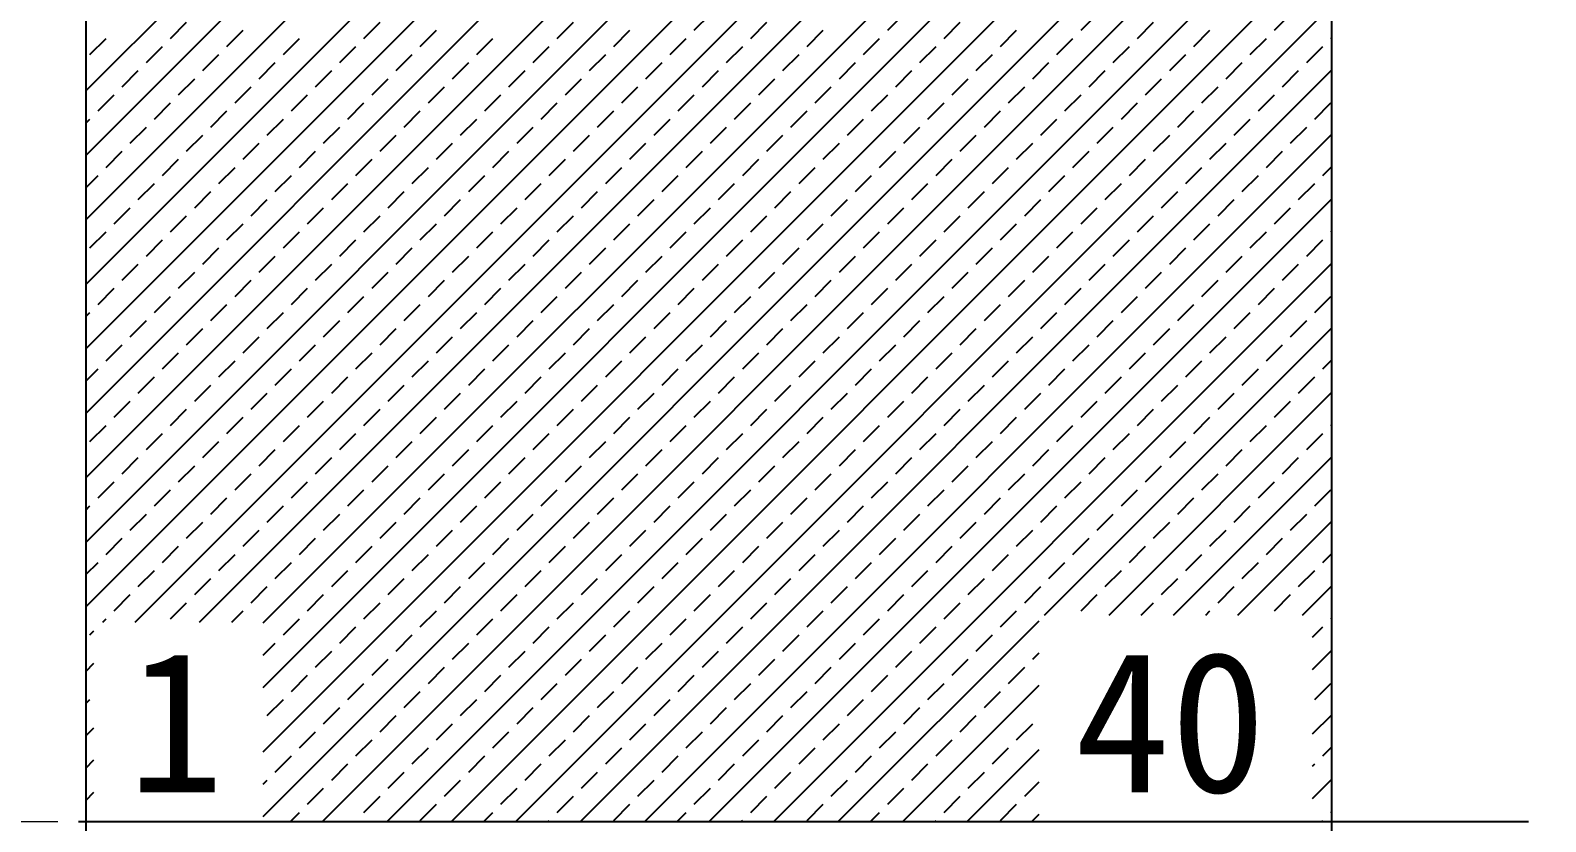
# Model space of a CAD drawing. Header units: millimetres. Extents: x 41784 to 43191, y -4854 to -4504.
# Drawn here: x 42356.21 to 42381.14, y -4745.98 to -4732.97 of the extents above; entities that cross this region are included whole.
import ezdxf

# ---------------------------------------------------------------- set-up
doc = ezdxf.new("R2010")
doc.units = ezdxf.units.MM
doc.header["$MEASUREMENT"] = 0
doc.header["$PDMODE"] = 3
doc.header["$PDSIZE"] = 0.3125
doc.layers.get('0').update_dxf_attribs({"linetype": 'CONTINUOUS'})
doc.layers.get('Defpoints').update_dxf_attribs({"linetype": 'CONTINUOUS'})
doc.layers.add('Dimension', color=3, linetype='CONTINUOUS', lineweight=5)
doc.layers.add('DIM（标注）', color=3, linetype='CONTINUOUS', lineweight=9)
doc.layers.add('FPC', color=3, linetype='CONTINUOUS')
doc.layers.add('ITO', color=3, linetype='CONTINUOUS')
doc.styles.add('Arial', font='arial.ttf', dxfattribs={"height": 2.5})
doc.styles.add('STYLE1', font='kaiu.ttf', dxfattribs={"bigfont": 'hztxt.shx'})
doc.styles.add('TXT', font='txt.shx', dxfattribs={"bigfont": 'gbcbig.shx'})
doc.styles.add('宋体', font='', dxfattribs={"height": 3})
doc.styles.add('黑体', font='simhei.ttf', dxfattribs={"width": 0.9})
doc.styles.get('宋体').set_extended_font_data('SimSun')
doc.dimstyles.new('1.4', dxfattribs={"dimtxt": 2, "dimasz": 1.5, "dimexe": 0.6, "dimexo": 0.8, "dimtad": 0, "dimzin": 9, "dimdsep": 46, "dimtxsty": 'TXT', "dimcen": 0.5, "dimclrd": 3, "dimclre": 3, "dimclrt": 4, "dimazin": 2, "dimtfac": 1, "dimtmove": 0, "dimatfit": 3, "dimfxl": 1, "dimlwd": 13, "dimlwe": 5, "dimarcsym": 0})
doc.dimstyles.new('ISO-25$0', dxfattribs={"dimtxt": 5, "dimasz": 2.5, "dimexe": 0.8, "dimexo": 0.8, "dimtad": 1, "dimzin": 1, "dimdsep": 46, "dimtxsty": 'Arial', "dimcen": 0, "dimclrd": 256, "dimclre": 256, "dimadec": 0, "dimazin": 0, "dimtfac": 1, "dimtofl": 0, "dimtmove": 0, "dimatfit": 3, "dimfxl": 1, "dimtolj": 1, "dimlwd": 13, "dimlwe": 13, "dimarcsym": 0})

# ---------------------------------------------------------------- blocks, each defined once
blk = doc.blocks.new('*D257')
at = {"layer": 'Defpoints', "color": 0}
for p in [(42357.46, -4745.982), (42351.77, -4749.482), (42357.62, -4749.482)]:
    blk.add_point(p, dxfattribs=at)
at = {"layer": 'DIM（标注）', "color": 3, "lineweight": 13}
for p, q in [((42351.77, -4744.482), (42351.77, -4742.982)), ((42351.77, -4745.982), (42351.77, -4749.482)), ((42351.77, -4750.982), (42351.77, -4752.482))]:
    blk.add_line(p, q, dxfattribs=at)
at = {"layer": 'DIM（标注）', "color": 3, "lineweight": 5}
for p, q in [((42356.66, -4745.982), (42351.17, -4745.982)), ((42356.82, -4749.482), (42351.17, -4749.482))]:
    blk.add_line(p, q, dxfattribs=at)
at = {"layer": 'DIM（标注）', "color": 3}
for points in [[(42351.52, -4744.482), (42352.02, -4744.482), (42351.77, -4745.982)], [(42351.52, -4750.982), (42352.02, -4750.982), (42351.77, -4749.482)]]:
    blk.add_solid(points, dxfattribs=at)
at = {"layer": 'DIM（标注）', "color": 4, "insert": (42351.77, -4756.049), "char_height": 3, "attachment_point": 5, "rotation": 90, "style": '宋体'}
blk.add_mtext('3.5', dxfattribs=at)
blk = doc.blocks.new('*D247')
at = {"layer": 'Defpoints', "color": 0}
for p in [(42345.55, -4676.482), (42339.948, -4749.482), (42357.42, -4749.482)]:
    blk.add_point(p, dxfattribs=at)
at = {"layer": 'Dimension', "lineweight": 13}
for p, q in [((42344.925, -4676.482), (42338.698, -4676.482)), ((42339.948, -4678.982), (42339.948, -4746.982)), ((42356.795, -4749.482), (42338.698, -4749.482))]:
    blk.add_line(p, q, dxfattribs=at)
at = {"layer": 'Dimension'}
for points in [[(42339.532, -4678.982), (42340.365, -4678.982), (42339.948, -4676.482)], [(42339.532, -4746.982), (42340.365, -4746.982), (42339.948, -4749.482)]]:
    blk.add_solid(points, dxfattribs=at)
at = {"layer": 'Dimension', "color": 0, "insert": (42336.271, -4712.982), "char_height": 5, "attachment_point": 5, "rotation": 90, "style": 'STYLE1'}
blk.add_mtext('\\A1;73±0,3', dxfattribs=at)

msp = doc.modelspace()

# ---------------------------------------------------------------- linework, layer by layer
at = {"layer": 'FPC', "color": 30}
msp.add_lwpolyline([(42357.42, -4749.482), (42377.32, -4749.482, 0.414214), (42377.62, -4749.182), (42377.62, -4688.582, -0.414214), (42378.02, -4688.182), (42393.53, -4688.182, 0.414214), (42394.03, -4687.682), (42394.03, -4679.382, 0.414214), (42393.53, -4678.882), (42387.457, -4678.882, -0.414214), (42386.957, -4678.382), (42386.957, -4673.762), (42359.595, -4673.762), (42359.595, -4678.482, -0.414214), (42359.195, -4678.882), (42357.52, -4678.882, 0.414214), (42357.12, -4679.282), (42357.12, -4749.182, 0.414214)], format="xyb", close=True, dxfattribs=at)
at = {"layer": 'ITO', "color": 252, "true_color": 0x939598}
for p, q in [((42357.12, -4733.963), (42377.62, -4713.463)), ((42357.12, -4735.023), (42377.62, -4714.523)), ((42357.12, -4736.084), (42377.62, -4715.584)), ((42357.12, -4737.145), (42377.62, -4716.645)), ((42357.12, -4738.205), (42377.62, -4717.705)), ((42357.12, -4739.266), (42377.62, -4718.766)), ((42357.12, -4740.326), (42377.62, -4719.826)), ((42357.12, -4741.387), (42377.62, -4720.887)), ((42357.12, -4742.448), (42377.62, -4721.948)), ((42357.93, -4742.699), (42377.62, -4723.008)), ((42358.99, -4742.699), (42377.62, -4724.069)), ((42360.038, -4742.712), (42377.62, -4725.13)), ((42360.038, -4743.773), (42377.62, -4726.19)), ((42360.038, -4744.833), (42377.62, -4727.251)), ((42360.038, -4745.894), (42377.62, -4728.312)), ((42361.01, -4745.982), (42377.62, -4729.372)), ((42362.071, -4745.982), (42377.62, -4730.433)), ((42363.132, -4745.982), (42377.62, -4731.494)), ((42364.192, -4745.982), (42377.62, -4732.554)), ((42367.132, -4732.966), (42367.397, -4732.701)), ((42370.314, -4732.966), (42370.579, -4732.701)), ((42373.496, -4732.966), (42373.761, -4732.701)), ((42376.678, -4732.966), (42376.943, -4732.701)), ((42358.514, -4733.099), (42358.779, -4732.834)), ((42359.442, -4733.232), (42359.707, -4732.966)), ((42361.696, -4733.099), (42361.961, -4732.834)), ((42362.624, -4733.232), (42362.889, -4732.966)), ((42364.878, -4733.099), (42365.143, -4732.834)), ((42365.806, -4733.232), (42366.071, -4732.966)), ((42368.06, -4733.099), (42368.325, -4732.834)), ((42368.988, -4733.232), (42369.253, -4732.966)), ((42371.242, -4733.099), (42371.507, -4732.834)), ((42372.17, -4733.232), (42372.435, -4732.966)), ((42374.424, -4733.099), (42374.689, -4732.834)), ((42375.352, -4733.232), (42375.617, -4732.966)), ((42357.188, -4733.364), (42357.454, -4733.099)), ((42358.116, -4733.497), (42358.382, -4733.232)), ((42360.37, -4733.364), (42360.636, -4733.099)), ((42361.298, -4733.497), (42361.564, -4733.232)), ((42363.552, -4733.364), (42363.818, -4733.099)), ((42364.48, -4733.497), (42364.746, -4733.232)), ((42366.734, -4733.364), (42366.999, -4733.099)), ((42367.662, -4733.497), (42367.928, -4733.232)), ((42369.916, -4733.364), (42370.181, -4733.099)), ((42370.844, -4733.497), (42371.11, -4733.232)), ((42373.098, -4733.364), (42373.363, -4733.099)), ((42374.026, -4733.497), (42374.292, -4733.232)), ((42376.28, -4733.364), (42376.545, -4733.099)), ((42377.208, -4733.497), (42377.474, -4733.232)), ((42377.606, -4733.099), (42377.62, -4733.085)), ((42359.045, -4733.629), (42359.31, -4733.364)), ((42359.973, -4733.762), (42360.238, -4733.497)), ((42362.227, -4733.629), (42362.492, -4733.364)), ((42363.155, -4733.762), (42363.42, -4733.497)), ((42365.409, -4733.629), (42365.674, -4733.364)), ((42366.337, -4733.762), (42366.602, -4733.497)), ((42368.59, -4733.629), (42368.856, -4733.364)), ((42369.519, -4733.762), (42369.784, -4733.497)), ((42371.772, -4733.629), (42372.038, -4733.364)), ((42372.701, -4733.762), (42372.966, -4733.497)), ((42374.954, -4733.629), (42375.22, -4733.364)), ((42375.883, -4733.762), (42376.148, -4733.497)), ((42357.719, -4733.895), (42357.984, -4733.629)), ((42360.901, -4733.895), (42361.166, -4733.629)), ((42364.083, -4733.895), (42364.348, -4733.629)), ((42365.253, -4745.982), (42377.62, -4733.615)), ((42367.265, -4733.895), (42367.53, -4733.629)), ((42370.447, -4733.895), (42370.712, -4733.629)), ((42373.629, -4733.895), (42373.894, -4733.629)), ((42376.811, -4733.895), (42377.076, -4733.629)), ((42358.647, -4734.027), (42358.912, -4733.762)), ((42359.575, -4734.16), (42359.84, -4733.895)), ((42361.829, -4734.027), (42362.094, -4733.762)), ((42362.757, -4734.16), (42363.022, -4733.895)), ((42365.011, -4734.027), (42365.276, -4733.762)), ((42365.939, -4734.16), (42366.204, -4733.895)), ((42368.193, -4734.027), (42368.458, -4733.762)), ((42369.121, -4734.16), (42369.386, -4733.895)), ((42371.375, -4734.027), (42371.64, -4733.762)), ((42372.303, -4734.16), (42372.568, -4733.895)), ((42374.557, -4734.027), (42374.822, -4733.762)), ((42375.485, -4734.16), (42375.75, -4733.895)), ((42357.321, -4734.292), (42357.586, -4734.027)), ((42358.249, -4734.425), (42358.514, -4734.16)), ((42360.503, -4734.292), (42360.768, -4734.027)), ((42361.431, -4734.425), (42361.696, -4734.16)), ((42363.685, -4734.292), (42363.95, -4734.027)), ((42364.613, -4734.425), (42364.878, -4734.16)), ((42366.867, -4734.292), (42367.132, -4734.027)), ((42367.795, -4734.425), (42368.06, -4734.16)), ((42370.049, -4734.292), (42370.314, -4734.027)), ((42370.977, -4734.425), (42371.242, -4734.16)), ((42373.231, -4734.292), (42373.496, -4734.027)), ((42374.159, -4734.425), (42374.424, -4734.16)), ((42376.413, -4734.292), (42376.678, -4734.027)), ((42377.341, -4734.425), (42377.606, -4734.16)), ((42357.12, -4734.493), (42357.188, -4734.425)), ((42359.177, -4734.557), (42359.442, -4734.292)), ((42360.105, -4734.69), (42360.37, -4734.425)), ((42362.359, -4734.557), (42362.624, -4734.292)), ((42363.287, -4734.69), (42363.552, -4734.425)), ((42365.541, -4734.557), (42365.806, -4734.292)), ((42366.469, -4734.69), (42366.734, -4734.425)), ((42368.723, -4734.557), (42368.988, -4734.292)), ((42369.651, -4734.69), (42369.916, -4734.425)), ((42371.905, -4734.557), (42372.17, -4734.292)), ((42372.833, -4734.69), (42373.098, -4734.425)), ((42375.087, -4734.557), (42375.352, -4734.292)), ((42376.015, -4734.69), (42376.28, -4734.425)), ((42357.851, -4734.823), (42358.116, -4734.557)), ((42358.779, -4734.955), (42359.045, -4734.69)), ((42361.033, -4734.823), (42361.298, -4734.557)), ((42361.961, -4734.955), (42362.227, -4734.69)), ((42364.215, -4734.823), (42364.48, -4734.557)), ((42365.143, -4734.955), (42365.409, -4734.69)), ((42366.318, -4745.978), (42377.62, -4734.676)), ((42367.397, -4734.823), (42367.662, -4734.557)), ((42368.325, -4734.955), (42368.59, -4734.69)), ((42370.579, -4734.823), (42370.844, -4734.557)), ((42371.507, -4734.955), (42371.772, -4734.69)), ((42373.761, -4734.823), (42374.026, -4734.557)), ((42374.689, -4734.955), (42374.954, -4734.69)), ((42376.943, -4734.823), (42377.208, -4734.557)), ((42357.454, -4735.22), (42357.719, -4734.955)), ((42359.707, -4735.088), (42359.973, -4734.823)), ((42360.636, -4735.22), (42360.901, -4734.955)), ((42362.889, -4735.088), (42363.155, -4734.823)), ((42363.818, -4735.22), (42364.083, -4734.955)), ((42366.071, -4735.088), (42366.337, -4734.823)), ((42366.999, -4735.22), (42367.265, -4734.955)), ((42369.253, -4735.088), (42369.519, -4734.823)), ((42370.181, -4735.22), (42370.447, -4734.955)), ((42372.435, -4735.088), (42372.701, -4734.823)), ((42373.363, -4735.22), (42373.629, -4734.955)), ((42375.617, -4735.088), (42375.883, -4734.823)), ((42376.545, -4735.22), (42376.811, -4734.955)), ((42358.382, -4735.353), (42358.647, -4735.088)), ((42359.31, -4735.486), (42359.575, -4735.22)), ((42361.564, -4735.353), (42361.829, -4735.088)), ((42362.492, -4735.486), (42362.757, -4735.22)), ((42364.746, -4735.353), (42365.011, -4735.088)), ((42365.674, -4735.486), (42365.939, -4735.22)), ((42367.928, -4735.353), (42368.193, -4735.088)), ((42368.856, -4735.486), (42369.121, -4735.22)), ((42371.11, -4735.353), (42371.375, -4735.088)), ((42372.038, -4735.486), (42372.303, -4735.22)), ((42374.292, -4735.353), (42374.557, -4735.088)), ((42375.22, -4735.486), (42375.485, -4735.22)), ((42377.474, -4735.353), (42377.62, -4735.206)), ((42357.12, -4735.554), (42357.321, -4735.353)), ((42357.984, -4735.751), (42358.249, -4735.486)), ((42360.238, -4735.618), (42360.503, -4735.353)), ((42361.166, -4735.751), (42361.431, -4735.486)), ((42363.42, -4735.618), (42363.685, -4735.353)), ((42364.348, -4735.751), (42364.613, -4735.486)), ((42366.602, -4735.618), (42366.867, -4735.353)), ((42367.53, -4735.751), (42367.795, -4735.486)), ((42369.784, -4735.618), (42370.049, -4735.353)), ((42370.712, -4735.751), (42370.977, -4735.486)), ((42372.966, -4735.618), (42373.231, -4735.353)), ((42373.894, -4735.751), (42374.159, -4735.486)), ((42376.148, -4735.618), (42376.413, -4735.353)), ((42377.076, -4735.751), (42377.341, -4735.486)), ((42358.912, -4735.883), (42359.177, -4735.618)), ((42362.094, -4735.883), (42362.359, -4735.618)), ((42365.276, -4735.883), (42365.541, -4735.618)), ((42367.378, -4745.978), (42377.62, -4735.736)), ((42368.458, -4735.883), (42368.723, -4735.618)), ((42371.64, -4735.883), (42371.905, -4735.618)), ((42374.822, -4735.883), (42375.087, -4735.618)), ((42357.586, -4736.148), (42357.851, -4735.883)), ((42359.84, -4736.016), (42360.105, -4735.751)), ((42360.768, -4736.148), (42361.033, -4735.883)), ((42363.022, -4736.016), (42363.287, -4735.751)), ((42363.95, -4736.148), (42364.215, -4735.883)), ((42366.204, -4736.016), (42366.469, -4735.751)), ((42367.132, -4736.148), (42367.397, -4735.883)), ((42369.386, -4736.016), (42369.651, -4735.751)), ((42370.314, -4736.148), (42370.579, -4735.883)), ((42372.568, -4736.016), (42372.833, -4735.751)), ((42373.496, -4736.148), (42373.761, -4735.883)), ((42375.75, -4736.016), (42376.015, -4735.751)), ((42376.678, -4736.148), (42376.943, -4735.883)), ((42358.514, -4736.281), (42358.779, -4736.016)), ((42359.442, -4736.414), (42359.707, -4736.148)), ((42361.696, -4736.281), (42361.961, -4736.016)), ((42362.624, -4736.414), (42362.889, -4736.148)), ((42364.878, -4736.281), (42365.143, -4736.016)), ((42365.806, -4736.414), (42366.071, -4736.148)), ((42368.06, -4736.281), (42368.325, -4736.016)), ((42368.988, -4736.414), (42369.253, -4736.148)), ((42371.242, -4736.281), (42371.507, -4736.016)), ((42372.17, -4736.414), (42372.435, -4736.148)), ((42374.424, -4736.281), (42374.689, -4736.016)), ((42375.352, -4736.414), (42375.617, -4736.148)), ((42357.188, -4736.546), (42357.454, -4736.281)), ((42358.116, -4736.679), (42358.382, -4736.414)), ((42360.37, -4736.546), (42360.636, -4736.281)), ((42361.298, -4736.679), (42361.564, -4736.414)), ((42363.552, -4736.546), (42363.818, -4736.281)), ((42364.48, -4736.679), (42364.746, -4736.414)), ((42366.734, -4736.546), (42366.999, -4736.281)), ((42367.662, -4736.679), (42367.928, -4736.414)), ((42369.916, -4736.546), (42370.181, -4736.281)), ((42370.844, -4736.679), (42371.11, -4736.414)), ((42373.098, -4736.546), (42373.363, -4736.281)), ((42374.026, -4736.679), (42374.292, -4736.414)), ((42376.28, -4736.546), (42376.545, -4736.281)), ((42377.208, -4736.679), (42377.474, -4736.414)), ((42377.606, -4736.281), (42377.62, -4736.267)), ((42359.045, -4736.811), (42359.31, -4736.546)), ((42359.973, -4736.944), (42360.238, -4736.679)), ((42362.227, -4736.811), (42362.492, -4736.546)), ((42363.155, -4736.944), (42363.42, -4736.679)), ((42365.409, -4736.811), (42365.674, -4736.546)), ((42366.337, -4736.944), (42366.602, -4736.679)), ((42368.59, -4736.811), (42368.856, -4736.546)), ((42369.519, -4736.944), (42369.784, -4736.679)), ((42371.772, -4736.811), (42372.038, -4736.546)), ((42372.701, -4736.944), (42372.966, -4736.679)), ((42374.954, -4736.811), (42375.22, -4736.546)), ((42375.883, -4736.944), (42376.148, -4736.679)), ((42357.719, -4737.077), (42357.984, -4736.811)), ((42358.647, -4737.209), (42358.912, -4736.944)), ((42360.901, -4737.077), (42361.166, -4736.811)), ((42361.829, -4737.209), (42362.094, -4736.944)), ((42364.083, -4737.077), (42364.348, -4736.811)), ((42365.011, -4737.209), (42365.276, -4736.944)), ((42367.265, -4737.077), (42367.53, -4736.811)), ((42368.193, -4737.209), (42368.458, -4736.944)), ((42368.439, -4745.978), (42377.62, -4736.797)), ((42370.447, -4737.077), (42370.712, -4736.811)), ((42371.375, -4737.209), (42371.64, -4736.944)), ((42373.629, -4737.077), (42373.894, -4736.811)), ((42374.557, -4737.209), (42374.822, -4736.944)), ((42376.811, -4737.077), (42377.076, -4736.811)), ((42357.321, -4737.474), (42357.586, -4737.209)), ((42359.575, -4737.342), (42359.84, -4737.077)), ((42360.503, -4737.474), (42360.768, -4737.209)), ((42362.757, -4737.342), (42363.022, -4737.077)), ((42363.685, -4737.474), (42363.95, -4737.209)), ((42365.939, -4737.342), (42366.204, -4737.077)), ((42366.867, -4737.474), (42367.132, -4737.209)), ((42369.121, -4737.342), (42369.386, -4737.077)), ((42370.049, -4737.474), (42370.314, -4737.209)), ((42372.303, -4737.342), (42372.568, -4737.077)), ((42373.231, -4737.474), (42373.496, -4737.209)), ((42375.485, -4737.342), (42375.75, -4737.077)), ((42376.413, -4737.474), (42376.678, -4737.209)), ((42358.249, -4737.607), (42358.514, -4737.342)), ((42359.177, -4737.739), (42359.442, -4737.474)), ((42361.431, -4737.607), (42361.696, -4737.342)), ((42362.359, -4737.739), (42362.624, -4737.474)), ((42364.613, -4737.607), (42364.878, -4737.342)), ((42365.541, -4737.739), (42365.806, -4737.474)), ((42367.795, -4737.607), (42368.06, -4737.342)), ((42368.723, -4737.739), (42368.988, -4737.474)), ((42370.977, -4737.607), (42371.242, -4737.342)), ((42371.905, -4737.739), (42372.17, -4737.474)), ((42374.159, -4737.607), (42374.424, -4737.342)), ((42375.087, -4737.739), (42375.352, -4737.474)), ((42377.341, -4737.607), (42377.606, -4737.342)), ((42357.12, -4737.675), (42357.188, -4737.607)), ((42360.105, -4737.872), (42360.37, -4737.607)), ((42363.287, -4737.872), (42363.552, -4737.607)), ((42366.469, -4737.872), (42366.734, -4737.607)), ((42369.651, -4737.872), (42369.916, -4737.607)), ((42372.833, -4737.872), (42373.098, -4737.607)), ((42376.015, -4737.872), (42376.28, -4737.607)), ((42357.851, -4738.005), (42358.116, -4737.739)), ((42358.779, -4738.137), (42359.045, -4737.872)), ((42361.033, -4738.005), (42361.298, -4737.739)), ((42361.961, -4738.137), (42362.227, -4737.872)), ((42364.215, -4738.005), (42364.48, -4737.739)), ((42365.143, -4738.137), (42365.409, -4737.872)), ((42367.397, -4738.005), (42367.662, -4737.739)), ((42368.325, -4738.137), (42368.59, -4737.872)), ((42370.579, -4738.005), (42370.844, -4737.739)), ((42371.507, -4738.137), (42371.772, -4737.872)), ((42372.896, -4742.582), (42377.62, -4737.858)), ((42373.761, -4738.005), (42374.026, -4737.739)), ((42374.689, -4738.137), (42374.954, -4737.872)), ((42376.943, -4738.005), (42377.208, -4737.739)), ((42357.454, -4738.402), (42357.719, -4738.137)), ((42359.707, -4738.27), (42359.973, -4738.005)), ((42360.636, -4738.402), (42360.901, -4738.137)), ((42362.889, -4738.27), (42363.155, -4738.005)), ((42363.818, -4738.402), (42364.083, -4738.137)), ((42366.071, -4738.27), (42366.337, -4738.005)), ((42366.999, -4738.402), (42367.265, -4738.137)), ((42369.253, -4738.27), (42369.519, -4738.005)), ((42370.181, -4738.402), (42370.447, -4738.137)), ((42372.435, -4738.27), (42372.701, -4738.005)), ((42373.363, -4738.402), (42373.629, -4738.137)), ((42375.617, -4738.27), (42375.883, -4738.005)), ((42376.545, -4738.402), (42376.811, -4738.137)), ((42358.382, -4738.535), (42358.647, -4738.27)), ((42359.31, -4738.667), (42359.575, -4738.402)), ((42361.564, -4738.535), (42361.829, -4738.27)), ((42362.492, -4738.667), (42362.757, -4738.402)), ((42364.746, -4738.535), (42365.011, -4738.27)), ((42365.674, -4738.667), (42365.939, -4738.402)), ((42367.928, -4738.535), (42368.193, -4738.27)), ((42368.856, -4738.667), (42369.121, -4738.402)), ((42371.11, -4738.535), (42371.375, -4738.27)), ((42372.038, -4738.667), (42372.303, -4738.402)), ((42374.292, -4738.535), (42374.557, -4738.27)), ((42375.22, -4738.667), (42375.485, -4738.402)), ((42377.474, -4738.535), (42377.62, -4738.388)), ((42357.12, -4738.735), (42357.321, -4738.535)), ((42357.984, -4738.933), (42358.249, -4738.667)), ((42360.238, -4738.8), (42360.503, -4738.535)), ((42361.166, -4738.933), (42361.431, -4738.667)), ((42363.42, -4738.8), (42363.685, -4738.535)), ((42364.348, -4738.933), (42364.613, -4738.667)), ((42366.602, -4738.8), (42366.867, -4738.535)), ((42367.53, -4738.933), (42367.795, -4738.667)), ((42369.784, -4738.8), (42370.049, -4738.535)), ((42370.712, -4738.933), (42370.977, -4738.667)), ((42372.966, -4738.8), (42373.231, -4738.535)), ((42373.894, -4738.933), (42374.159, -4738.667)), ((42376.148, -4738.8), (42376.413, -4738.535)), ((42377.076, -4738.933), (42377.341, -4738.667)), ((42358.912, -4739.065), (42359.177, -4738.8)), ((42359.84, -4739.198), (42360.105, -4738.933)), ((42362.094, -4739.065), (42362.359, -4738.8)), ((42363.022, -4739.198), (42363.287, -4738.933)), ((42365.276, -4739.065), (42365.541, -4738.8)), ((42366.204, -4739.198), (42366.469, -4738.933)), ((42368.458, -4739.065), (42368.723, -4738.8)), ((42369.386, -4739.198), (42369.651, -4738.933)), ((42371.64, -4739.065), (42371.905, -4738.8)), ((42372.568, -4739.198), (42372.833, -4738.933)), ((42373.957, -4742.582), (42377.62, -4738.918)), ((42374.822, -4739.065), (42375.087, -4738.8)), ((42375.75, -4739.198), (42376.015, -4738.933)), ((42357.586, -4739.33), (42357.851, -4739.065)), ((42358.514, -4739.463), (42358.779, -4739.198)), ((42360.768, -4739.33), (42361.033, -4739.065)), ((42361.696, -4739.463), (42361.961, -4739.198)), ((42363.95, -4739.33), (42364.215, -4739.065)), ((42364.878, -4739.463), (42365.143, -4739.198)), ((42367.132, -4739.33), (42367.397, -4739.065)), ((42368.06, -4739.463), (42368.325, -4739.198)), ((42370.314, -4739.33), (42370.579, -4739.065)), ((42371.242, -4739.463), (42371.507, -4739.198)), ((42373.496, -4739.33), (42373.761, -4739.065)), ((42374.424, -4739.463), (42374.689, -4739.198)), ((42376.678, -4739.33), (42376.943, -4739.065)), ((42357.188, -4739.728), (42357.454, -4739.463)), ((42359.442, -4739.596), (42359.707, -4739.33)), ((42360.37, -4739.728), (42360.636, -4739.463)), ((42362.624, -4739.596), (42362.889, -4739.33)), ((42363.552, -4739.728), (42363.818, -4739.463)), ((42365.806, -4739.596), (42366.071, -4739.33)), ((42366.734, -4739.728), (42366.999, -4739.463)), ((42368.988, -4739.596), (42369.253, -4739.33)), ((42369.916, -4739.728), (42370.181, -4739.463)), ((42372.17, -4739.596), (42372.435, -4739.33)), ((42373.098, -4739.728), (42373.363, -4739.463)), ((42375.352, -4739.596), (42375.617, -4739.33)), ((42376.28, -4739.728), (42376.545, -4739.463)), ((42377.606, -4739.463), (42377.62, -4739.449)), ((42358.116, -4739.861), (42358.382, -4739.596)), ((42359.045, -4739.993), (42359.31, -4739.728)), ((42361.298, -4739.861), (42361.564, -4739.596)), ((42362.227, -4739.993), (42362.492, -4739.728)), ((42364.48, -4739.861), (42364.746, -4739.596)), ((42365.409, -4739.993), (42365.674, -4739.728)), ((42367.662, -4739.861), (42367.928, -4739.596)), ((42368.59, -4739.993), (42368.856, -4739.728)), ((42370.844, -4739.861), (42371.11, -4739.596)), ((42371.772, -4739.993), (42372.038, -4739.728)), ((42374.026, -4739.861), (42374.292, -4739.596)), ((42374.954, -4739.993), (42375.22, -4739.728)), ((42377.208, -4739.861), (42377.474, -4739.596)), ((42359.973, -4740.126), (42360.238, -4739.861)), ((42363.155, -4740.126), (42363.42, -4739.861)), ((42366.337, -4740.126), (42366.602, -4739.861)), ((42369.519, -4740.126), (42369.784, -4739.861)), ((42372.701, -4740.126), (42372.966, -4739.861)), ((42375.017, -4742.582), (42377.62, -4739.979)), ((42375.883, -4740.126), (42376.148, -4739.861)), ((42357.719, -4740.258), (42357.984, -4739.993)), ((42358.647, -4740.391), (42358.912, -4740.126)), ((42360.901, -4740.258), (42361.166, -4739.993)), ((42361.829, -4740.391), (42362.094, -4740.126)), ((42364.083, -4740.258), (42364.348, -4739.993)), ((42365.011, -4740.391), (42365.276, -4740.126)), ((42367.265, -4740.258), (42367.53, -4739.993)), ((42368.193, -4740.391), (42368.458, -4740.126)), ((42370.447, -4740.258), (42370.712, -4739.993)), ((42371.375, -4740.391), (42371.64, -4740.126)), ((42373.629, -4740.258), (42373.894, -4739.993)), ((42374.557, -4740.391), (42374.822, -4740.126)), ((42376.811, -4740.258), (42377.076, -4739.993)), ((42357.321, -4740.656), (42357.586, -4740.391)), ((42359.575, -4740.524), (42359.84, -4740.258)), ((42360.503, -4740.656), (42360.768, -4740.391)), ((42362.757, -4740.524), (42363.022, -4740.258)), ((42363.685, -4740.656), (42363.95, -4740.391)), ((42365.939, -4740.524), (42366.204, -4740.258)), ((42366.867, -4740.656), (42367.132, -4740.391)), ((42369.121, -4740.524), (42369.386, -4740.258)), ((42370.049, -4740.656), (42370.314, -4740.391)), ((42372.303, -4740.524), (42372.568, -4740.258)), ((42373.231, -4740.656), (42373.496, -4740.391)), ((42375.485, -4740.524), (42375.75, -4740.258)), ((42376.413, -4740.656), (42376.678, -4740.391)), ((42358.249, -4740.789), (42358.514, -4740.524)), ((42359.177, -4740.921), (42359.442, -4740.656)), ((42361.431, -4740.789), (42361.696, -4740.524)), ((42362.359, -4740.921), (42362.624, -4740.656)), ((42364.613, -4740.789), (42364.878, -4740.524)), ((42365.541, -4740.921), (42365.806, -4740.656)), ((42367.795, -4740.789), (42368.06, -4740.524)), ((42368.723, -4740.921), (42368.988, -4740.656)), ((42370.977, -4740.789), (42371.242, -4740.524)), ((42371.905, -4740.921), (42372.17, -4740.656)), ((42374.159, -4740.789), (42374.424, -4740.524)), ((42375.087, -4740.921), (42375.352, -4740.656)), ((42377.341, -4740.789), (42377.606, -4740.524)), ((42357.12, -4740.857), (42357.188, -4740.789)), ((42357.851, -4741.187), (42358.116, -4740.921)), ((42360.105, -4741.054), (42360.37, -4740.789)), ((42361.033, -4741.187), (42361.298, -4740.921)), ((42363.287, -4741.054), (42363.552, -4740.789)), ((42364.215, -4741.187), (42364.48, -4740.921)), ((42366.469, -4741.054), (42366.734, -4740.789)), ((42367.397, -4741.187), (42367.662, -4740.921)), ((42369.651, -4741.054), (42369.916, -4740.789)), ((42370.579, -4741.187), (42370.844, -4740.921)), ((42372.833, -4741.054), (42373.098, -4740.789)), ((42373.761, -4741.187), (42374.026, -4740.921)), ((42376.015, -4741.054), (42376.28, -4740.789)), ((42376.943, -4741.187), (42377.208, -4740.921)), ((42358.779, -4741.319), (42359.045, -4741.054)), ((42359.707, -4741.452), (42359.973, -4741.187)), ((42361.961, -4741.319), (42362.227, -4741.054)), ((42362.889, -4741.452), (42363.155, -4741.187)), ((42365.143, -4741.319), (42365.409, -4741.054)), ((42366.071, -4741.452), (42366.337, -4741.187)), ((42368.325, -4741.319), (42368.59, -4741.054)), ((42369.253, -4741.452), (42369.519, -4741.187)), ((42371.507, -4741.319), (42371.772, -4741.054)), ((42372.435, -4741.452), (42372.701, -4741.187)), ((42374.689, -4741.319), (42374.954, -4741.054)), ((42375.617, -4741.452), (42375.883, -4741.187)), ((42376.078, -4742.582), (42377.62, -4741.04)), ((42357.454, -4741.584), (42357.719, -4741.319)), ((42358.382, -4741.717), (42358.647, -4741.452)), ((42360.636, -4741.584), (42360.901, -4741.319)), ((42361.564, -4741.717), (42361.829, -4741.452)), ((42363.818, -4741.584), (42364.083, -4741.319)), ((42364.746, -4741.717), (42365.011, -4741.452)), ((42366.999, -4741.584), (42367.265, -4741.319)), ((42367.928, -4741.717), (42368.193, -4741.452)), ((42370.181, -4741.584), (42370.447, -4741.319)), ((42371.11, -4741.717), (42371.375, -4741.452)), ((42373.363, -4741.584), (42373.629, -4741.319)), ((42374.292, -4741.717), (42374.557, -4741.452)), ((42376.545, -4741.584), (42376.811, -4741.319)), ((42357.12, -4741.917), (42357.321, -4741.717)), ((42359.31, -4741.849), (42359.575, -4741.584)), ((42360.238, -4741.982), (42360.503, -4741.717)), ((42362.492, -4741.849), (42362.757, -4741.584)), ((42363.42, -4741.982), (42363.685, -4741.717)), ((42365.674, -4741.849), (42365.939, -4741.584)), ((42366.602, -4741.982), (42366.867, -4741.717)), ((42368.856, -4741.849), (42369.121, -4741.584)), ((42369.784, -4741.982), (42370.049, -4741.717)), ((42372.038, -4741.849), (42372.303, -4741.584)), ((42372.966, -4741.982), (42373.231, -4741.717)), ((42375.22, -4741.849), (42375.485, -4741.584)), ((42376.148, -4741.982), (42376.413, -4741.717)), ((42377.474, -4741.717), (42377.62, -4741.57)), ((42357.984, -4742.115), (42358.249, -4741.849)), ((42361.166, -4742.115), (42361.431, -4741.849)), ((42364.348, -4742.115), (42364.613, -4741.849)), ((42367.53, -4742.115), (42367.795, -4741.849)), ((42370.712, -4742.115), (42370.977, -4741.849)), ((42373.894, -4742.115), (42374.159, -4741.849)), ((42377.076, -4742.115), (42377.341, -4741.849)), ((42358.912, -4742.247), (42359.177, -4741.982)), ((42359.84, -4742.38), (42360.105, -4742.115)), ((42362.094, -4742.247), (42362.359, -4741.982)), ((42363.022, -4742.38), (42363.287, -4742.115)), ((42365.276, -4742.247), (42365.541, -4741.982)), ((42366.204, -4742.38), (42366.469, -4742.115)), ((42368.458, -4742.247), (42368.723, -4741.982)), ((42369.386, -4742.38), (42369.651, -4742.115)), ((42371.64, -4742.247), (42371.905, -4741.982)), ((42372.568, -4742.38), (42372.833, -4742.115)), ((42374.822, -4742.247), (42375.087, -4741.982)), ((42375.75, -4742.38), (42376.015, -4742.115)), ((42377.139, -4742.582), (42377.62, -4742.1)), ((42357.586, -4742.512), (42357.851, -4742.247)), ((42358.514, -4742.645), (42358.779, -4742.38)), ((42360.768, -4742.512), (42361.033, -4742.247)), ((42361.696, -4742.645), (42361.961, -4742.38)), ((42363.95, -4742.512), (42364.215, -4742.247)), ((42364.878, -4742.645), (42365.143, -4742.38)), ((42367.132, -4742.512), (42367.397, -4742.247)), ((42368.06, -4742.645), (42368.325, -4742.38)), ((42370.314, -4742.512), (42370.579, -4742.247)), ((42371.242, -4742.645), (42371.507, -4742.38)), ((42373.496, -4742.512), (42373.761, -4742.247)), ((42374.487, -4742.582), (42374.689, -4742.38)), ((42376.678, -4742.512), (42376.943, -4742.247)), ((42357.399, -4742.699), (42357.454, -4742.645)), ((42359.521, -4742.699), (42359.707, -4742.512)), ((42360.37, -4742.91), (42360.636, -4742.645)), ((42362.624, -4742.778), (42362.889, -4742.512)), ((42363.552, -4742.91), (42363.818, -4742.645)), ((42365.806, -4742.778), (42366.071, -4742.512)), ((42366.734, -4742.91), (42366.999, -4742.645)), ((42368.988, -4742.778), (42369.253, -4742.512)), ((42369.496, -4745.982), (42372.804, -4742.675)), ((42369.916, -4742.91), (42370.181, -4742.645)), ((42372.17, -4742.778), (42372.435, -4742.512)), ((42375.548, -4742.582), (42375.617, -4742.512)), ((42377.606, -4742.645), (42377.62, -4742.631)), ((42357.188, -4742.91), (42357.254, -4742.844)), ((42361.298, -4743.043), (42361.564, -4742.778)), ((42362.227, -4743.175), (42362.492, -4742.91)), ((42364.48, -4743.043), (42364.746, -4742.778)), ((42365.409, -4743.175), (42365.674, -4742.91)), ((42367.662, -4743.043), (42367.928, -4742.778)), ((42368.59, -4743.175), (42368.856, -4742.91)), ((42370.844, -4743.043), (42371.11, -4742.778)), ((42371.772, -4743.175), (42372.038, -4742.91)), ((42377.304, -4742.947), (42377.474, -4742.778)), ((42360.038, -4743.242), (42360.238, -4743.043)), ((42360.901, -4743.44), (42361.166, -4743.175)), ((42363.155, -4743.308), (42363.42, -4743.043)), ((42364.083, -4743.44), (42364.348, -4743.175)), ((42366.337, -4743.308), (42366.602, -4743.043)), ((42367.265, -4743.44), (42367.53, -4743.175)), ((42369.519, -4743.308), (42369.784, -4743.043)), ((42370.447, -4743.44), (42370.712, -4743.175)), ((42372.701, -4743.308), (42372.804, -4743.205)), ((42377.304, -4743.477), (42377.62, -4743.161)), ((42357.12, -4743.508), (42357.254, -4743.375)), ((42361.829, -4743.573), (42362.094, -4743.308)), ((42362.757, -4743.706), (42363.022, -4743.44)), ((42365.011, -4743.573), (42365.276, -4743.308)), ((42365.939, -4743.706), (42366.204, -4743.44)), ((42368.193, -4743.573), (42368.458, -4743.308)), ((42369.121, -4743.706), (42369.386, -4743.44)), ((42371.375, -4743.573), (42371.64, -4743.308)), ((42372.303, -4743.706), (42372.568, -4743.44)), ((42360.503, -4743.838), (42360.768, -4743.573)), ((42361.431, -4743.971), (42361.696, -4743.706)), ((42363.685, -4743.838), (42363.95, -4743.573)), ((42364.613, -4743.971), (42364.878, -4743.706)), ((42366.867, -4743.838), (42367.132, -4743.573)), ((42367.795, -4743.971), (42368.06, -4743.706)), ((42370.049, -4743.838), (42370.314, -4743.573)), ((42370.977, -4743.971), (42371.242, -4743.706)), ((42377.341, -4743.971), (42377.606, -4743.706)), ((42357.12, -4744.039), (42357.188, -4743.971)), ((42360.105, -4744.236), (42360.37, -4743.971)), ((42362.359, -4744.103), (42362.624, -4743.838)), ((42363.287, -4744.236), (42363.552, -4743.971)), ((42365.541, -4744.103), (42365.806, -4743.838)), ((42366.469, -4744.236), (42366.734, -4743.971)), ((42368.723, -4744.103), (42368.988, -4743.838)), ((42369.651, -4744.236), (42369.916, -4743.971)), ((42370.556, -4745.982), (42372.804, -4743.735)), ((42371.905, -4744.103), (42372.17, -4743.838)), ((42361.033, -4744.369), (42361.298, -4744.103)), ((42364.215, -4744.369), (42364.48, -4744.103)), ((42367.397, -4744.369), (42367.662, -4744.103)), ((42370.579, -4744.369), (42370.844, -4744.103)), ((42357.12, -4744.569), (42357.254, -4744.435)), ((42361.961, -4744.501), (42362.227, -4744.236)), ((42362.889, -4744.634), (42363.155, -4744.369)), ((42365.143, -4744.501), (42365.409, -4744.236)), ((42366.071, -4744.634), (42366.337, -4744.369)), ((42368.325, -4744.501), (42368.59, -4744.236)), ((42369.253, -4744.634), (42369.519, -4744.369)), ((42371.507, -4744.501), (42371.772, -4744.236)), ((42372.435, -4744.634), (42372.701, -4744.369)), ((42377.304, -4744.538), (42377.62, -4744.222)), ((42360.636, -4744.766), (42360.901, -4744.501)), ((42361.564, -4744.899), (42361.829, -4744.634)), ((42363.818, -4744.766), (42364.083, -4744.501)), ((42364.746, -4744.899), (42365.011, -4744.634)), ((42366.999, -4744.766), (42367.265, -4744.501)), ((42367.928, -4744.899), (42368.193, -4744.634)), ((42370.181, -4744.766), (42370.447, -4744.501)), ((42371.11, -4744.899), (42371.375, -4744.634)), ((42357.12, -4745.099), (42357.254, -4744.966)), ((42360.238, -4745.164), (42360.503, -4744.899)), ((42362.492, -4745.031), (42362.757, -4744.766)), ((42363.42, -4745.164), (42363.685, -4744.899)), ((42365.674, -4745.031), (42365.939, -4744.766)), ((42366.602, -4745.164), (42366.867, -4744.899)), ((42368.856, -4745.031), (42369.121, -4744.766)), ((42369.784, -4745.164), (42370.049, -4744.899)), ((42371.617, -4745.982), (42372.804, -4744.796)), ((42372.038, -4745.031), (42372.303, -4744.766)), ((42377.474, -4744.899), (42377.62, -4744.752)), ((42361.166, -4745.297), (42361.431, -4745.031)), ((42362.094, -4745.429), (42362.359, -4745.164)), ((42364.348, -4745.297), (42364.613, -4745.031)), ((42365.276, -4745.429), (42365.541, -4745.164)), ((42367.53, -4745.297), (42367.795, -4745.031)), ((42368.458, -4745.429), (42368.723, -4745.164)), ((42370.712, -4745.297), (42370.977, -4745.031)), ((42371.64, -4745.429), (42371.905, -4745.164)), ((42377.304, -4745.068), (42377.341, -4745.031)), ((42360.038, -4745.364), (42360.105, -4745.297)), ((42360.768, -4745.694), (42361.033, -4745.429)), ((42363.022, -4745.562), (42363.287, -4745.297)), ((42363.95, -4745.694), (42364.215, -4745.429)), ((42366.204, -4745.562), (42366.469, -4745.297)), ((42367.132, -4745.694), (42367.397, -4745.429)), ((42369.386, -4745.562), (42369.651, -4745.297)), ((42370.314, -4745.694), (42370.579, -4745.429)), ((42372.568, -4745.562), (42372.804, -4745.326)), ((42377.304, -4745.598), (42377.62, -4745.282)), ((42357.12, -4745.63), (42357.254, -4745.496)), ((42361.696, -4745.827), (42361.961, -4745.562)), ((42362.624, -4745.96), (42362.889, -4745.694)), ((42364.878, -4745.827), (42365.143, -4745.562)), ((42365.806, -4745.96), (42366.071, -4745.694)), ((42368.06, -4745.827), (42368.325, -4745.562)), ((42368.988, -4745.96), (42369.253, -4745.694)), ((42371.242, -4745.827), (42371.507, -4745.562)), ((42372.17, -4745.96), (42372.435, -4745.694)), ((42360.48, -4745.982), (42360.636, -4745.827)), ((42363.662, -4745.982), (42363.818, -4745.827)), ((42364.723, -4745.982), (42364.746, -4745.96)), ((42366.848, -4745.978), (42366.999, -4745.827)), ((42367.909, -4745.978), (42367.928, -4745.96)), ((42370.026, -4745.982), (42370.181, -4745.827)), ((42371.087, -4745.982), (42371.11, -4745.96)), ((42372.678, -4745.982), (42372.804, -4745.857)), ((42377.455, -4745.978), (42377.474, -4745.96)), ((42377.606, -4745.827), (42377.62, -4745.813))]:
    msp.add_line(p, q, dxfattribs=at)
at = {"layer": 'ITO'}
msp.add_line((42357.002, -4745.978), (42380.859, -4745.978), dxfattribs=at)

# ---------------------------------------------------------------- texts
at = {"color": 30, "style": '黑体'}
for s, height, p in [('40', 2.3155, (42373.389, -4745.496)), ('1', 2.315, (42357.814, -4745.496))]:
    msp.add_text(s, height=height, dxfattribs=at).set_placement(p)

# ---------------------------------------------------------------- dimensions: what is measured, and where the dimension line sits
at = {"layer": 'Dimension'}
dim = msp.add_linear_dim(base=(42339.948, -4749.482), p1=(42345.55, -4676.482), p2=(42357.42, -4749.482), angle=90, dimstyle='ISO-25$0', override={"dimasz": 2.5, "dimexe": 1.25, "dimexo": 0.625, "dimzin": 8, "dimdsep": 44, "dimtxsty": 'STYLE1', "dimtol": 1, "dimtp": 0.3, "dimtm": 0.3}, dxfattribs=at)
dim.commit()
dim.dimension.update_dxf_attribs({"geometry": '*D247', "text_midpoint": (42336.271, -4712.982)})
at = {"layer": 'DIM（标注）'}
dim = msp.add_linear_dim(base=(42351.77, -4749.482), p1=(42357.46, -4745.982), p2=(42357.62, -4749.482), angle=90, dimstyle='1.4', override={"dimtxsty": '宋体', "dimfxl": 1.25}, dxfattribs=at)
dim.commit()
dim.dimension.update_dxf_attribs({"geometry": '*D257', "text_midpoint": (42351.77, -4756.049)})

doc.saveas('drawing.dxf')
